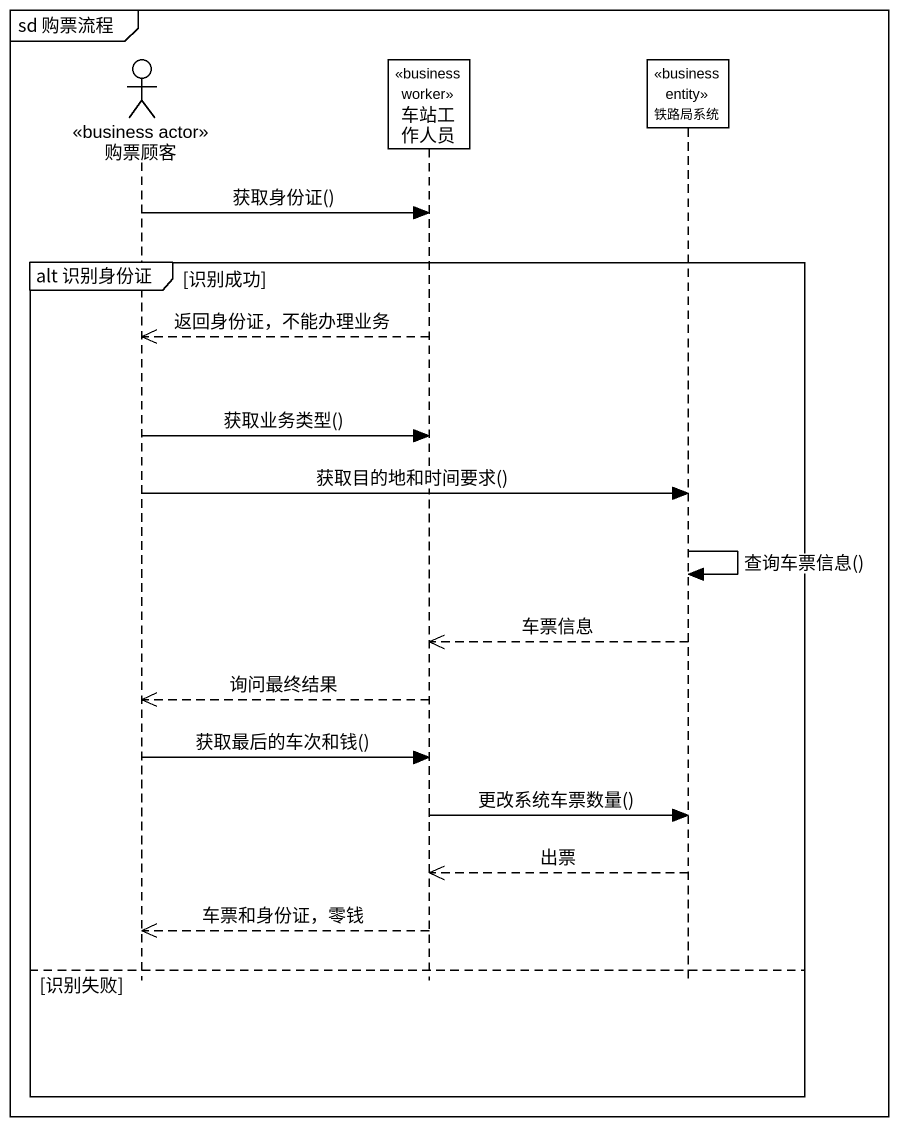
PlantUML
@startuml
mainframe sd 购票流程
hide footbox
actor 购票顾客 <<business actor>>
participant 车站工作人员 <<business worker>>
participant 铁路局系统 <<business entity>>

购票顾客 -> 车站工作人员 : 获取身份证()
group alt 识别身份证 [识别成功]
  车站工作人员 -->> 购票顾客 : 返回身份证，不能办理业务
  购票顾客 -> 车站工作人员 : 获取业务类型()
  购票顾客 -> 铁路局系统 : 获取目的地和时间要求()
  铁路局系统 -> 铁路局系统 : 查询车票信息()
  铁路局系统 -->> 车站工作人员 : 车票信息
  车站工作人员 -->> 购票顾客 : 询问最终结果
  购票顾客 -> 车站工作人员 : 获取最后的车次和钱()
  车站工作人员 -> 铁路局系统 : 更改系统车票数量()
  铁路局系统 -->> 车站工作人员 : 出票
  车站工作人员 -->> 购票顾客 : 车票和身份证，零钱
else 识别失败
end
@enduml
